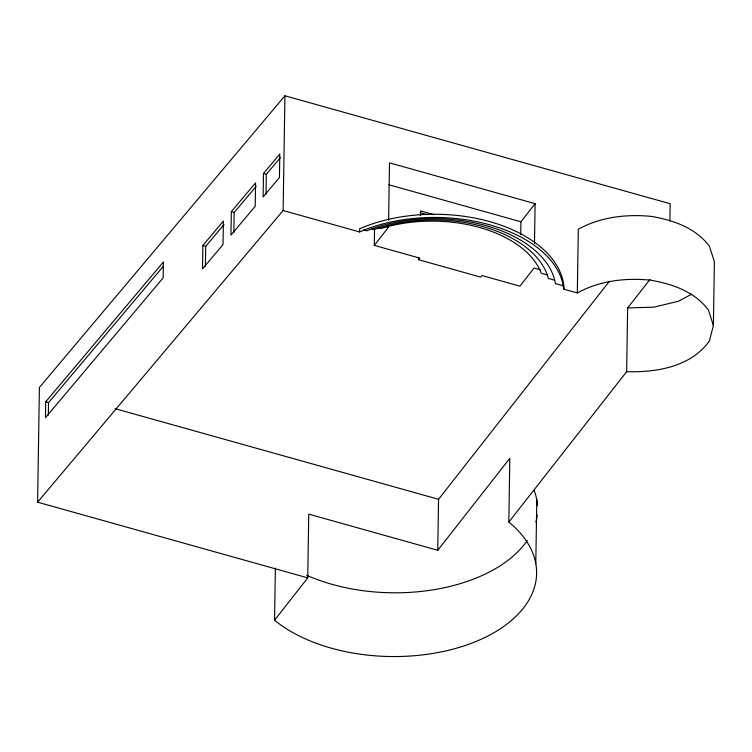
<?xml version="1.0" encoding="UTF-8"?>
<svg xmlns="http://www.w3.org/2000/svg" width="752" height="752" viewBox="0 0 752 752"><rect width="100%" height="100%" fill="white"/><g stroke="black" fill="none" stroke-linecap="round" stroke-linejoin="round"><path stroke-width="1.13" d="M275.382 568.07L274.555 620.231A144.929 85.39 0.9 0 0 477.022 641.042A144.929 85.39 0.9 0 0 508.822 522.057L509.818 458.316L437.758 550.285L308.743 514.133L307.747 577.874L37.6 502.186L39.405 387.449L284.923 95.777L670.164 203.726L669.891 221.107M45.712 401.775L45.458 417.708L163.146 277.911L163.4 261.969L45.712 401.775L48.542 402.63L163.212 266.405M48.344 415.151L48.542 402.63M202.861 245.472L202.495 268.925L223.043 244.513L223.41 221.06L202.861 245.472L205.691 246.318L224.04 224.519M205.381 266.255L205.691 246.318M231.325 211.65L230.958 235.103L255.201 206.311L255.567 182.858L231.325 211.65L234.163 212.496L256.197 186.317M233.844 232.443L234.163 212.496M263.491 173.449L263.125 196.902L279.443 177.519L279.81 154.057L263.491 173.449L266.321 174.295L280.421 157.553M266.011 194.232L266.321 174.295M37.6 502.186L283.128 210.522L284.923 95.777M563.107 284.886L563.784 289.153A127.389 75.059 0.9 0 0 489.702 224.81A127.389 75.059 0.9 0 0 359.606 231.945L359.653 228.777A127.389 75.059 0.9 0 1 489.749 221.624A127.389 75.059 0.9 0 1 563.831 285.967L563.784 289.153L577.31 292.951C599.588 280.722 625.316 277.695 650.33 280.139C672.203 283.889 694.735 291.597 708.469 310.087L713.394 325.494L709.418 340.9C690.947 366.882 656.487 372.578 626.651 371.685L508.822 522.057M540.246 269.78L534.099 268.05L519.905 286.164L482.004 275.552L480.754 277.14L418.497 259.694L419.748 258.105L374.299 245.368L374.562 228.975M388.605 220.233L389.508 162.855L535.114 203.66L534.484 243.469M418.497 259.694L418.535 257.4M420.415 215.533L420.49 210.936L433.829 214.668M437.758 550.285L438.557 499.29L609.364 281.304M520.713 234.652L520.92 221.774L535.114 203.66M535.791 563.586L536.796 499.845M577.31 292.951L578.307 229.21C600.585 216.98 626.322 213.953 651.326 216.397C673.2 220.139 695.741 227.847 709.474 246.346L714.4 261.743L713.394 325.494M626.651 371.685L627.647 307.944L649.944 279.49M374.299 245.368L388.493 227.254L386.443 226.681M274.555 620.231L307.747 577.874M691.812 294.107L678.464 301.214L654.108 307.145L627.647 307.944M388.859 184.766L520.92 221.774M420.349 212.835L427.023 214.705M378.2 227.574L381.273 228.429A110.018 64.822 0.9 0 1 541.224 273.249L547.371 274.978M371.996 229.022L374.045 229.614A114.699 67.586 0.9 0 1 548.349 278.428L554.497 280.167M363.752 229.905L366.826 230.789A120.226 70.838 0.9 0 1 555.465 283.626L563.831 285.967M283.128 210.522L359.606 231.945M115.159 408.674L438.557 499.29M537.219 515.139A144.929 85.39 0.9 0 1 535.856 522.123M527.246 540.491A144.929 85.39 0.9 0 1 306.609 575.214M534.174 490.37A144.929 85.39 0.9 0 1 537.501 505.692"/></g></svg>
